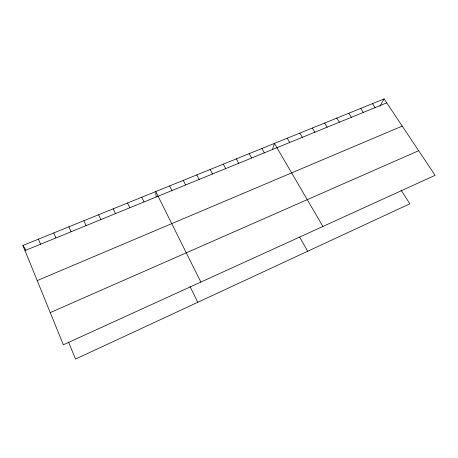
<?xml version="1.0" encoding="UTF-8"?>
<svg xmlns="http://www.w3.org/2000/svg" width="458" height="458" viewBox="0 0 458 458"><rect width="100%" height="100%" fill="white"/><g stroke="black" fill="none" stroke-linecap="round" stroke-linejoin="round"><path stroke-width="0.69" d="M272.642 149.108L274.416 143.411L322.907 226.464M379.917 106.239L384.085 98.917L435.1 175.322L63.353 344.777L22.9 245.459L384.085 98.917M50.243 312.596L418.664 150.711M37.207 280.582L402.227 126.087M24.978 250.566L386.724 102.873M372.469 103.628L375.096 107.619M22.9 245.459L25.78 249.85M360.715 108.397L363.331 112.422M401.053 190.081L409.858 203.799L75.518 359.083L68.523 342.04M348.824 113.223L351.423 117.282M336.79 118.101L339.378 122.206M324.613 123.042L327.184 127.181M312.293 128.045L314.846 132.219M299.818 133.101L302.36 137.32M287.195 138.224L289.719 142.478M261.867 148.501L264.352 152.835M299.687 237.187L307.667 251.259M249.163 153.659L251.631 158.027M236.305 158.874L238.755 163.283M223.292 164.153L225.72 168.607M210.113 169.5L212.529 173.994M196.78 174.91L199.173 179.444M183.28 180.389L185.645 184.969M169.609 185.937L171.956 190.557M200.85 282.099L155.766 191.553L156.058 196.682M190.024 286.531L197.764 302.309M141.751 197.238L144.052 201.949M127.553 202.997L129.832 207.755M113.178 208.831L115.427 213.634M98.619 214.739L100.84 219.594M83.866 220.727L86.064 225.628M68.923 226.79L71.093 231.737M53.781 232.933L55.922 237.931M38.443 239.156L40.556 244.206"/></g></svg>
